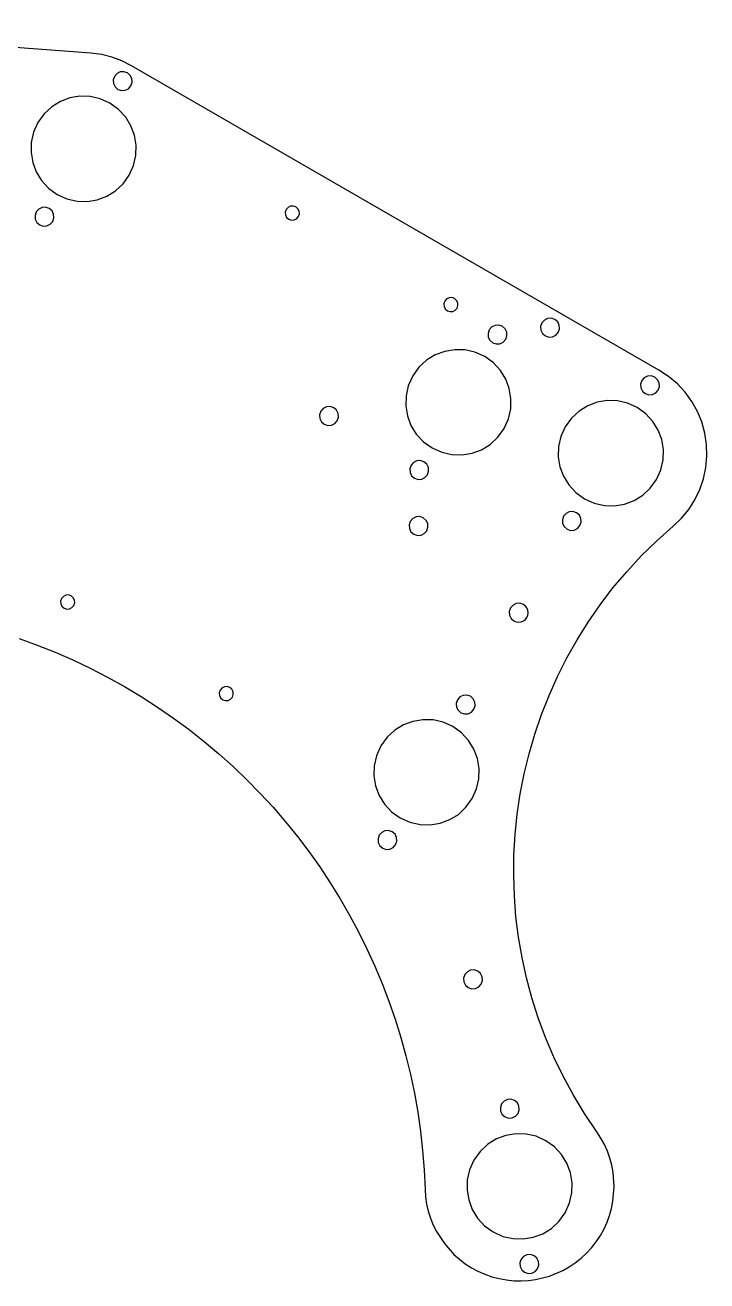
# Model space of a CAD drawing. Extents: x -1 to 358, y 181 to 530.
# Drawn here: x 174.6 to 357.6, y 181 to 518.4 of the extents above; entities that cross this region are included whole.
import ezdxf

# ---------------------------------------------------------------- set-up
doc = ezdxf.new("R2010")
doc.units = 0

msp = doc.modelspace()

# ---------------------------------------------------------------- linework, layer by layer
for p, q in [((192.183447, 510.815965), (90.888319, 518.350559)), ((195.057947, 510.438688), (192.183447, 510.815965)), ((197.863233, 509.743724), (195.057947, 510.438688)), ((200.573109, 508.739148), (197.863233, 509.743724)), ((203.161379, 507.433031), (200.573109, 508.739148)), ((344.752734, 425.685231), (203.161379, 507.433031)), ((198.570639, 504.584334), (198.247602, 503.623882)), ((198.247602, 503.623882), (198.315456, 502.647957)), ((199.240897, 505.344318), (198.570639, 504.584334)), ((200.119999, 505.773517), (199.240897, 505.344318)), ((201.095889, 505.841876), (200.119999, 505.773517)), ((202.056507, 505.519336), (201.095889, 505.841876)), ((202.816144, 504.848686), (202.056507, 505.519336)), ((202.056507, 505.519336), (202.056507, 505.519336)), ((203.244889, 503.969361), (202.816144, 504.848686)), ((202.989705, 502.032985), (203.312742, 502.993436)), ((203.312742, 502.993436), (203.244889, 503.969361)), ((198.315456, 502.647957), (198.7442, 501.768633)), ((198.7442, 501.768633), (199.503837, 501.097982)), ((199.503837, 501.097982), (200.464456, 500.775442)), ((200.464456, 500.775442), (201.440345, 500.843801)), ((201.440345, 500.843801), (202.319448, 501.273001)), ((202.319448, 501.273001), (202.989705, 502.032985)), ((181.733687, 496.397322), (179.691225, 494.508474)), ((184.065746, 497.82753), (181.733687, 496.397322)), ((186.609721, 498.778259), (184.065746, 497.82753)), ((189.287935, 499.228667), (186.609721, 498.778259)), ((192.022709, 499.157911), (189.287935, 499.228667)), ((194.736364, 498.545151), (192.022709, 499.157911)), ((197.351221, 497.369545), (194.736364, 498.545151)), ((199.676755, 495.692815), (197.351221, 497.369545)), ((197.351221, 497.369545), (197.351221, 497.369545)), ((179.691225, 494.508474), (178.016036, 492.18183)), ((201.564249, 493.649101), (199.676755, 495.692815)), ((202.992912, 491.316095), (201.564249, 493.649101)), ((176.838697, 489.567752), (176.224139, 486.854503)), ((178.016036, 492.18183), (176.838697, 489.567752)), ((203.941955, 488.77149), (202.992912, 491.316095)), ((176.224139, 486.854503), (176.151572, 484.119777)), ((204.390588, 486.092979), (203.941955, 488.77149)), ((204.31802, 483.358253), (204.390588, 486.092979)), ((176.151572, 484.119777), (176.600204, 481.441265)), ((203.703462, 480.645004), (204.31802, 483.358253)), ((176.600204, 481.441265), (177.549247, 478.896661)), ((202.526123, 478.030926), (203.703462, 480.645004)), ((177.549247, 478.896661), (178.97791, 476.563655)), ((178.97791, 476.563655), (180.865404, 474.519941)), ((198.808472, 473.815434), (200.850935, 475.704282)), ((200.850935, 475.704282), (202.526123, 478.030926)), ((180.865404, 474.519941), (183.190938, 472.843211)), ((183.190938, 472.843211), (185.805795, 471.667605)), ((193.932438, 471.434497), (196.476413, 472.385226)), ((196.476413, 472.385226), (198.808472, 473.815434)), ((178.224843, 468.93762), (177.555264, 468.178153)), ((179.103057, 469.366915), (178.224843, 468.93762)), ((180.078138, 469.435983), (179.103057, 469.366915)), ((181.03832, 469.114768), (180.078138, 469.435983)), ((181.79659, 468.443834), (181.03832, 469.114768)), ((181.03832, 469.114768), (181.03832, 469.114768)), ((185.805795, 471.667605), (188.51945, 471.054845)), ((188.51945, 471.054845), (191.254224, 470.984089)), ((191.254224, 470.984089), (193.932438, 471.434497)), ((245.159048, 469.37736), (244.658692, 468.810083)), ((245.815309, 469.697635), (245.159048, 469.37736)), ((246.54378, 469.748475), (245.815309, 469.697635)), ((247.260764, 469.507452), (246.54378, 469.748475)), ((247.827989, 469.007037), (247.260764, 469.507452)), ((247.260764, 469.507452), (247.260764, 469.507452)), ((248.148194, 468.350742), (247.827989, 469.007037)), ((177.555264, 468.178153), (177.232336, 467.218546)), ((177.232336, 467.218546), (177.299663, 466.243343)), ((177.299663, 466.243343), (177.727389, 465.364365)), ((181.299136, 464.870579), (181.968716, 465.630046)), ((182.224316, 467.564855), (181.79659, 468.443834)), ((181.968716, 465.630046), (182.291643, 466.589653)), ((182.291643, 466.589653), (182.224316, 467.564855)), ((244.658692, 468.810083), (244.417593, 468.093124)), ((244.417593, 468.093124), (244.468358, 467.364648)), ((244.468358, 467.364648), (244.788563, 466.708353)), ((244.788563, 466.708353), (245.355788, 466.207938)), ((245.355788, 466.207938), (246.072772, 465.966914)), ((246.072772, 465.966914), (246.801243, 466.017755)), ((246.801243, 466.017755), (247.457504, 466.33803)), ((247.457504, 466.33803), (247.95786, 466.905307)), ((247.95786, 466.905307), (248.198959, 467.622266)), ((248.198959, 467.622266), (248.148194, 468.350742)), ((177.727389, 465.364365), (178.48566, 464.69343)), ((178.48566, 464.69343), (179.445841, 464.372216)), ((179.445841, 464.372216), (180.420922, 464.441284)), ((180.420922, 464.441284), (181.299136, 464.870579)), ((287.257805, 444.215468), (287.016761, 443.498921)), ((287.016761, 443.498921), (287.067269, 442.770796)), ((287.067269, 442.770796), (287.386979, 442.114669)), ((287.75783, 444.782494), (287.257805, 444.215468)), ((287.386979, 442.114669), (287.953537, 441.614115)), ((288.413659, 445.102816), (287.75783, 444.782494)), ((289.141736, 445.154004), (288.413659, 445.102816)), ((289.858508, 444.913629), (289.141736, 445.154004)), ((290.425067, 444.413074), (289.858508, 444.913629)), ((289.858508, 444.913629), (289.858508, 444.913629)), ((290.054215, 441.745249), (290.55424, 442.312275)), ((290.744776, 443.756948), (290.425067, 444.413074)), ((290.55424, 442.312275), (290.795285, 443.028823)), ((290.795285, 443.028823), (290.744776, 443.756948)), ((287.953537, 441.614115), (288.670309, 441.373739)), ((288.670309, 441.373739), (289.398387, 441.424927)), ((289.398387, 441.424927), (290.054215, 441.745249)), ((313.993242, 439.09202), (313.322985, 438.332036)), ((314.872345, 439.52122), (313.993242, 439.09202)), ((315.848234, 439.589578), (314.872345, 439.52122)), ((316.808853, 439.267039), (315.848234, 439.589578)), ((317.56849, 438.596388), (316.808853, 439.267039)), ((316.808853, 439.267039), (316.808853, 439.267039)), ((317.997235, 437.717064), (317.56849, 438.596388)), ((299.201393, 436.500232), (298.878351, 435.539748)), ((298.878351, 435.539748), (298.946225, 434.563796)), ((299.871678, 437.260235), (299.201393, 436.500232)), ((300.750815, 437.689429), (299.871678, 437.260235)), ((301.726736, 437.757756), (300.750815, 437.689429)), ((302.687371, 437.435161), (301.726736, 437.757756)), ((303.447062, 436.764523), (302.687371, 437.435161)), ((302.687371, 437.435161), (302.687371, 437.435161)), ((303.875846, 435.885186), (303.447062, 436.764523)), ((303.94372, 434.909233), (303.875846, 435.885186)), ((313.322985, 438.332036), (312.999948, 437.371584)), ((312.999948, 437.371584), (313.067801, 436.39566)), ((313.067801, 436.39566), (313.496546, 435.516335)), ((313.496546, 435.516335), (314.256183, 434.845685)), ((317.071794, 435.020703), (317.742051, 435.780687)), ((317.742051, 435.780687), (318.065088, 436.741139)), ((318.065088, 436.741139), (317.997235, 437.717064)), ((298.946225, 434.563796), (299.375009, 433.684458)), ((299.375009, 433.684458), (300.1347, 433.01382)), ((300.1347, 433.01382), (301.095334, 432.691225)), ((301.095334, 432.691225), (302.071255, 432.759553)), ((302.071255, 432.759553), (302.950393, 433.188746)), ((302.950393, 433.188746), (303.620678, 433.948749)), ((303.620678, 433.948749), (303.94372, 434.909233)), ((314.256183, 434.845685), (315.216802, 434.523145)), ((315.216802, 434.523145), (316.192691, 434.591503)), ((316.192691, 434.591503), (317.071794, 435.020703)), ((284.69387, 429.746892), (282.361101, 428.316638)), ((287.238582, 430.697417), (284.69387, 429.746892)), ((289.9175, 431.147369), (287.238582, 430.697417)), ((292.652885, 431.075908), (289.9175, 431.147369)), ((295.367, 430.462192), (292.652885, 431.075908)), ((297.982106, 429.285378), (295.367, 430.462192)), ((300.308809, 427.609035), (297.982106, 429.285378)), ((297.982106, 429.285378), (297.982106, 429.285378)), ((280.318014, 426.427496), (278.642345, 424.100307)), ((282.361101, 428.316638), (280.318014, 426.427496)), ((302.197359, 425.565399), (300.308809, 427.609035)), ((303.626937, 423.232216), (302.197359, 425.565399)), ((347.355757, 423.964637), (344.752734, 425.685231)), ((278.642345, 424.100307), (277.464773, 421.485542)), ((304.576723, 420.687228), (303.626937, 423.232216)), ((340.164404, 422.835143), (339.84146, 421.875416)), ((339.84146, 421.875416), (339.90886, 420.90011)), ((340.83408, 423.594684), (340.164404, 422.835143)), ((341.71242, 424.023966), (340.83408, 423.594684)), ((342.687616, 424.092936), (341.71242, 424.023966)), ((343.647862, 423.771537), (342.687616, 424.092936)), ((344.406324, 423.100639), (343.647862, 423.771537)), ((343.647862, 423.771537), (343.647862, 423.771537)), ((344.834193, 422.22161), (344.406324, 423.100639)), ((344.901593, 421.246304), (344.834193, 422.22161)), ((349.707332, 421.96547), (347.355757, 423.964637)), ((351.789633, 419.715622), (349.707332, 421.96547)), ((276.85027, 418.771606), (276.778016, 416.036241)), ((277.464773, 421.485542), (276.85027, 418.771606)), ((305.025899, 418.00818), (304.576723, 420.687228)), ((339.90886, 420.90011), (340.336729, 420.02108)), ((340.336729, 420.02108), (341.095191, 419.350183)), ((341.095191, 419.350183), (342.055437, 419.028784)), ((342.055437, 419.028784), (343.030633, 419.097753)), ((343.030633, 419.097753), (343.908973, 419.527036)), ((343.908973, 419.527036), (344.578649, 420.286577)), ((344.578649, 420.286577), (344.901593, 421.246304)), ((353.584834, 417.242981), (351.789633, 419.715622)), ((254.630959, 415.360739), (253.961137, 414.601087)), ((255.509491, 415.789999), (254.630959, 415.360739)), ((256.484861, 415.858813), (255.509491, 415.789999)), ((257.445199, 415.537124), (256.484861, 415.858813)), ((258.203959, 414.866291), (257.445199, 415.537124)), ((257.445199, 415.537124), (257.445199, 415.537124)), ((276.778016, 416.036241), (277.227192, 413.357193)), ((304.339142, 412.55888), (304.953645, 415.272816)), ((304.953645, 415.272816), (305.025899, 418.00818)), ((325.652904, 416.085089), (323.319767, 414.654811)), ((328.197998, 417.035508), (325.652904, 416.085089)), ((330.87728, 417.485225), (328.197998, 417.035508)), ((333.612983, 417.413398), (330.87728, 417.485225)), ((336.327335, 416.799186), (333.612983, 417.413398)), ((338.94257, 415.621745), (336.327335, 416.799186)), ((341.26988, 413.945604), (338.94257, 415.621745)), ((338.94257, 415.621745), (338.94257, 415.621745)), ((355.075108, 414.575439), (353.584834, 417.242981)), ((253.961137, 414.601087), (253.638171, 413.641178)), ((253.638171, 413.641178), (253.705686, 412.665718)), ((253.705686, 412.665718), (254.133777, 411.786615)), ((254.133777, 411.786615), (254.892537, 411.115783)), ((257.706776, 411.292168), (258.376598, 412.05182)), ((258.632049, 413.987189), (258.203959, 414.866291)), ((258.376598, 412.05182), (258.699565, 413.011728)), ((258.699565, 413.011728), (258.632049, 413.987189)), ((277.227192, 413.357193), (278.176978, 410.812206)), ((303.161569, 409.944115), (304.339142, 412.55888)), ((321.276355, 412.765515), (319.600438, 410.438044)), ((323.319767, 414.654811), (321.276355, 412.765515)), ((343.158979, 411.90201), (341.26988, 413.945604)), ((344.589032, 409.568735), (343.158979, 411.90201)), ((356.242628, 411.740885), (355.075108, 414.575439)), ((357.069567, 408.76721), (356.242628, 411.740885)), ((254.892537, 411.115783), (255.852874, 410.794094)), ((255.852874, 410.794094), (256.828244, 410.862908)), ((256.828244, 410.862908), (257.706776, 411.292168)), ((278.176978, 410.812206), (279.606556, 408.479022)), ((279.606556, 408.479022), (281.495106, 406.435387)), ((301.485901, 407.616926), (303.161569, 409.944115)), ((319.600438, 410.438044), (318.422746, 407.822923)), ((345.539205, 407.023549), (344.589032, 409.568735)), ((357.538099, 405.682303), (357.069567, 408.76721)), ((281.495106, 406.435387), (283.821809, 404.759044)), ((297.110044, 404.297529), (299.442813, 405.727784)), ((299.442813, 405.727784), (301.485901, 407.616926)), ((317.808271, 405.108629), (317.736181, 402.372934)), ((318.422746, 407.822923), (317.808271, 405.108629)), ((345.988663, 404.344223), (345.539205, 407.023549)), ((357.631031, 402.563403), (357.538099, 405.682303)), ((283.821809, 404.759044), (286.436915, 403.58223)), ((286.436915, 403.58223), (289.15103, 402.968514)), ((289.15103, 402.968514), (291.886415, 402.897052)), ((291.886415, 402.897052), (294.565332, 403.347005)), ((294.565332, 403.347005), (297.110044, 404.297529)), ((317.736181, 402.372934), (318.185639, 399.693608)), ((345.302098, 398.894235), (345.916573, 401.608528)), ((345.916573, 401.608528), (345.988663, 404.344223)), ((357.35141, 399.48958), (357.631031, 402.563403)), ((278.184516, 400.094921), (277.861524, 399.13483)), ((277.861524, 399.13483), (277.929152, 398.159212)), ((277.929152, 398.159212), (278.357463, 397.280035)), ((278.854486, 400.854684), (278.184516, 400.094921)), ((279.733211, 401.283922), (278.854486, 400.854684)), ((280.708756, 401.35258), (279.733211, 401.283922)), ((281.669188, 401.030601), (280.708756, 401.35258)), ((282.428243, 400.35983), (281.669188, 401.030601)), ((281.669188, 401.030601), (281.669188, 401.030601)), ((282.856554, 399.480652), (282.428243, 400.35983)), ((282.60119, 397.544944), (282.924182, 398.505035)), ((282.924182, 398.505035), (282.856554, 399.480652)), ((318.185639, 399.693608), (319.135812, 397.148422)), ((344.124406, 396.279113), (345.302098, 398.894235)), ((356.711765, 396.491472), (357.35141, 399.48958)), ((278.357463, 397.280035), (279.116518, 396.609263)), ((279.116518, 396.609263), (280.076949, 396.287285)), ((280.076949, 396.287285), (281.052495, 396.355943)), ((281.052495, 396.355943), (281.93122, 396.785181)), ((281.93122, 396.785181), (282.60119, 397.544944)), ((319.135812, 397.148422), (320.565865, 394.815147)), ((320.565865, 394.815147), (322.454964, 392.771553)), ((342.448489, 393.951642), (344.124406, 396.279113)), ((355.724626, 393.599716), (356.711765, 396.491472)), ((322.454964, 392.771553), (324.782274, 391.095412)), ((338.07194, 390.632068), (340.405077, 392.062346)), ((340.405077, 392.062346), (342.448489, 393.951642)), ((354.402523, 390.844949), (355.724626, 393.599716)), ((324.782274, 391.095412), (327.397509, 389.917971)), ((327.397509, 389.917971), (330.111861, 389.303759)), ((330.111861, 389.303759), (332.847564, 389.231932)), ((332.847564, 389.231932), (335.526846, 389.681649)), ((335.526846, 389.681649), (338.07194, 390.632068)), ((350.803541, 385.868934), (352.757985, 388.25781)), ((352.757985, 388.25781), (354.402523, 390.844949)), ((278.001504, 385.044768), (277.678512, 384.084677)), ((278.671474, 385.804531), (278.001504, 385.044768)), ((279.550199, 386.233769), (278.671474, 385.804531)), ((280.525744, 386.302427), (279.550199, 386.233769)), ((281.486176, 385.980448), (280.525744, 386.302427)), ((282.245231, 385.309677), (281.486176, 385.980448)), ((281.486176, 385.980448), (281.486176, 385.980448)), ((282.673542, 384.430499), (282.245231, 385.309677)), ((319.148202, 386.429423), (318.825339, 385.470298)), ((318.825339, 385.470298), (318.892368, 384.495506)), ((319.817393, 387.188598), (319.148202, 386.429423)), ((320.6951, 387.617949), (319.817393, 387.188598)), ((321.66972, 387.687424), (320.6951, 387.617949)), ((322.629653, 387.366969), (321.66972, 387.687424)), ((323.387145, 386.695875), (322.629653, 387.366969)), ((322.629653, 387.366969), (322.629653, 387.366969)), ((323.814293, 385.817094), (323.387145, 386.695875)), ((323.55846, 383.883177), (323.881323, 384.842303)), ((323.881323, 384.842303), (323.814293, 385.817094)), ((348.551722, 383.708961), (350.803541, 385.868934)), ((277.678512, 384.084677), (277.74614, 383.109059)), ((277.74614, 383.109059), (278.174451, 382.229882)), ((278.174451, 382.229882), (278.933506, 381.55911)), ((278.933506, 381.55911), (279.893937, 381.237132)), ((279.893937, 381.237132), (280.869483, 381.30579)), ((280.869483, 381.30579), (281.748208, 381.735028)), ((281.748208, 381.735028), (282.418178, 382.494791)), ((282.418178, 382.494791), (282.74117, 383.454882)), ((282.74117, 383.454882), (282.673542, 384.430499)), ((318.892368, 384.495506), (319.319516, 383.616725)), ((319.319516, 383.616725), (320.077009, 382.945631)), ((320.077009, 382.945631), (321.036942, 382.625176)), ((321.036942, 382.625176), (322.011562, 382.694651)), ((322.011562, 382.694651), (322.889268, 383.124002)), ((322.889268, 383.124002), (323.55846, 383.883177)), ((344.172193, 379.805884), (348.551722, 383.708961)), ((340.022586, 375.736751), (344.172193, 379.805884)), ((336.104036, 371.510559), (340.022586, 375.736751)), ((332.417675, 367.136306), (336.104036, 371.510559)), ((184.83713, 364.890807), (184.337463, 364.324055)), ((185.492487, 365.211179), (184.83713, 364.890807)), ((186.220136, 365.262743), (185.492487, 365.211179)), ((186.936676, 365.02307), (186.220136, 365.262743)), ((187.502509, 364.522364), (186.936676, 365.02307)), ((186.936676, 365.02307), (186.936676, 365.02307)), ((187.821678, 363.866419), (187.502509, 364.522364)), ((328.964637, 362.62299), (332.417675, 367.136306)), ((184.337463, 364.324055), (184.096475, 363.607956)), ((184.096475, 363.607956), (184.146704, 362.880214)), ((184.146704, 362.880214), (184.465872, 362.224269)), ((184.465872, 362.224269), (185.031705, 361.723564)), ((185.031705, 361.723564), (185.748246, 361.483891)), ((185.748246, 361.483891), (186.475894, 361.535455)), ((186.475894, 361.535455), (187.131252, 361.855827)), ((187.131252, 361.855827), (187.630918, 362.422578)), ((187.630918, 362.422578), (187.871906, 363.138677)), ((187.871906, 363.138677), (187.821678, 363.866419)), ((304.902364, 361.76772), (304.579283, 360.806925)), ((305.572897, 362.527913), (304.902364, 361.76772)), ((306.452361, 362.957072), (305.572897, 362.527913)), ((307.428578, 363.025139), (306.452361, 362.957072)), ((308.389372, 362.702058), (307.428578, 363.025139)), ((308.921995, 362.292516), (308.389372, 362.702058)), ((308.389372, 362.702058), (308.389372, 362.702058)), ((309.323712, 361.767716), (308.921995, 362.292516)), ((309.577342, 361.157418), (309.323712, 361.767716)), ((309.665704, 360.491382), (309.577342, 361.157418)), ((325.746055, 357.979606), (328.964637, 362.62299)), ((304.579283, 360.806925), (304.64735, 359.830708)), ((304.64735, 359.830708), (305.076509, 358.951245)), ((305.076509, 358.951245), (305.836702, 358.280712)), ((305.836702, 358.280712), (306.457687, 358.024217)), ((306.457687, 358.024217), (307.113035, 357.938718)), ((307.113035, 357.938718), (307.768384, 358.024216)), ((307.768384, 358.024216), (308.389369, 358.280709)), ((308.389369, 358.280709), (308.921992, 358.69025)), ((308.921992, 358.69025), (309.32371, 359.215049)), ((309.32371, 359.215049), (309.577341, 359.825347)), ((309.577341, 359.825347), (309.665704, 360.491382)), ((322.763061, 353.215152), (325.746055, 357.979606)), ((172.980726, 353.548359), (177.821952, 351.798633)), ((177.821952, 351.798633), (182.617976, 349.889848)), ((320.016789, 348.338627), (322.763061, 353.215152)), ((182.617976, 349.889848), (187.364907, 347.82206)), ((187.364907, 347.82206), (192.058852, 345.59533)), ((317.508372, 343.359025), (320.016789, 348.338627)), ((192.058852, 345.59533), (196.695921, 343.209714)), ((196.695921, 343.209714), (201.272221, 340.665271)), ((315.238944, 338.285346), (317.508372, 343.359025)), ((201.272221, 340.665271), (205.763923, 337.9743)), ((205.763923, 337.9743), (210.148461, 335.151289)), ((226.935215, 339.730232), (226.694227, 339.014133)), ((226.694227, 339.014133), (226.744455, 338.286391)), ((226.744455, 338.286391), (227.063624, 337.630446)), ((227.434882, 340.296983), (226.935215, 339.730232)), ((227.063624, 337.630446), (227.629457, 337.12974)), ((228.090239, 340.617355), (227.434882, 340.296983)), ((228.817888, 340.668919), (228.090239, 340.617355)), ((229.534428, 340.429246), (228.817888, 340.668919)), ((230.100261, 339.92854), (229.534428, 340.429246)), ((229.534428, 340.429246), (229.534428, 340.429246)), ((229.729004, 337.262003), (230.22867, 337.828755)), ((230.41943, 339.272596), (230.100261, 339.92854)), ((230.22867, 337.828755), (230.469658, 338.544854)), ((230.469658, 338.544854), (230.41943, 339.272596)), ((291.336494, 337.85908), (290.667204, 337.09983)), ((292.21433, 338.288418), (291.336494, 337.85908)), ((293.189068, 338.35779), (292.21433, 338.288418)), ((294.149065, 338.037141), (293.189068, 338.35779)), ((294.906758, 337.366088), (294.149065, 338.037141)), ((294.149065, 338.037141), (294.149065, 338.037141)), ((295.334055, 336.487257), (294.906758, 337.366088)), ((313.209637, 333.126586), (315.238944, 338.285346)), ((210.148461, 335.151289), (214.423839, 332.199578)), ((227.629457, 337.12974), (228.345998, 336.890067)), ((228.345998, 336.890067), (229.073646, 336.941631)), ((229.073646, 336.941631), (229.729004, 337.262003)), ((290.667204, 337.09983), (290.344325, 336.140581)), ((290.344325, 336.140581), (290.411432, 335.165684)), ((290.411432, 335.165684), (290.838729, 334.286853)), ((290.838729, 334.286853), (291.596422, 333.6158)), ((294.408993, 333.793861), (295.078283, 334.553111)), ((295.078283, 334.553111), (295.401162, 335.51236)), ((295.401162, 335.51236), (295.334055, 336.487257)), ((214.423839, 332.199578), (218.588061, 329.122509)), ((278.700689, 331.298724), (276.156127, 330.348159)), ((281.379464, 331.748769), (278.700689, 331.298724)), ((284.114724, 331.677451), (281.379464, 331.748769)), ((286.828745, 331.063929), (284.114724, 331.677451)), ((289.443801, 329.88736), (286.828745, 331.063929)), ((291.596422, 333.6158), (292.556419, 333.295151)), ((292.556419, 333.295151), (293.531157, 333.364523)), ((293.531157, 333.364523), (294.408993, 333.793861)), ((311.421584, 327.891742), (313.209637, 333.126586)), ((218.588061, 329.122509), (222.639129, 325.923423)), ((273.823503, 328.917914), (271.780542, 327.028832)), ((276.156127, 330.348159), (273.823503, 328.917914)), ((291.770265, 328.210938), (289.443801, 329.88736)), ((289.443801, 329.88736), (289.443801, 329.88736)), ((293.6586, 326.167287), (291.770265, 328.210938)), ((309.875919, 322.589812), (311.421584, 327.891742)), ((222.639129, 325.923423), (226.575049, 322.605661)), ((270.104971, 324.701754), (268.927446, 322.087129)), ((271.780542, 327.028832), (270.104971, 324.701754)), ((295.087992, 323.834139), (293.6586, 326.167287)), ((226.575049, 322.605661), (230.393823, 319.172565)), ((268.927446, 322.087129), (268.312931, 319.373333)), ((296.037627, 321.289229), (295.087992, 323.834139)), ((296.486692, 318.610291), (296.037627, 321.289229)), ((308.573774, 317.229792), (309.875919, 322.589812)), ((230.393823, 319.172565), (234.093455, 315.627476)), ((268.312931, 319.373333), (268.240613, 316.638099)), ((296.414373, 315.875056), (296.486692, 318.610291)), ((307.516283, 311.820681), (308.573774, 317.229792)), ((234.093455, 315.627476), (237.671948, 311.973736)), ((268.240613, 316.638099), (268.689678, 313.95916)), ((268.689678, 313.95916), (269.639313, 311.41425)), ((295.799858, 313.16126), (296.414373, 315.875056)), ((237.671948, 311.973736), (241.127307, 308.214685)), ((269.639313, 311.41425), (271.068704, 309.081103)), ((292.946762, 308.219558), (294.622334, 310.546635)), ((294.622334, 310.546635), (295.799858, 313.16126)), ((306.704579, 306.371474), (307.516283, 311.820681)), ((241.127307, 308.214685), (244.457534, 304.353665)), ((271.068704, 309.081103), (272.957039, 307.037451)), ((272.957039, 307.037451), (275.283504, 305.361029)), ((290.903802, 306.330475), (292.946762, 308.219558)), ((244.457534, 304.353665), (247.660634, 300.394017)), ((275.283504, 305.361029), (277.898559, 304.184461)), ((277.898559, 304.184461), (280.61258, 303.570938)), ((283.347841, 303.49962), (286.026615, 303.949665)), ((286.026615, 303.949665), (288.571177, 304.900231)), ((288.571177, 304.900231), (290.903802, 306.330475)), ((306.139796, 300.89117), (306.704579, 306.371474)), ((247.660634, 300.394017), (250.734611, 296.339082)), ((269.649021, 300.695268), (269.326143, 299.736019)), ((270.318312, 301.454518), (269.649021, 300.695268)), ((271.196148, 301.883856), (270.318312, 301.454518)), ((272.170886, 301.953227), (271.196148, 301.883856)), ((273.130883, 301.632579), (272.170886, 301.953227)), ((273.888576, 300.961526), (273.130883, 301.632579)), ((273.130883, 301.632579), (273.130883, 301.632579)), ((274.315873, 300.082695), (273.888576, 300.961526)), ((280.61258, 303.570938), (283.347841, 303.49962)), ((305.823065, 295.388765), (306.139796, 300.89117)), ((269.326143, 299.736019), (269.393249, 298.761122)), ((269.393249, 298.761122), (269.820546, 297.88229)), ((269.820546, 297.88229), (270.578239, 297.211238)), ((270.578239, 297.211238), (271.538236, 296.890589)), ((271.538236, 296.890589), (272.512974, 296.95996)), ((272.512974, 296.95996), (273.39081, 297.389298)), ((273.39081, 297.389298), (274.060101, 298.148548)), ((274.060101, 298.148548), (274.382979, 299.107798)), ((274.382979, 299.107798), (274.315873, 300.082695)), ((250.734611, 296.339082), (253.677466, 292.192202)), ((305.755521, 289.873257), (305.823065, 295.388765)), ((253.677466, 292.192202), (256.487205, 287.956719)), ((256.487205, 287.956719), (259.161831, 283.635972)), ((305.938296, 284.353643), (305.755521, 289.873257)), ((259.161831, 283.635972), (261.699348, 279.233305)), ((306.372524, 278.83892), (305.938296, 284.353643)), ((261.699348, 279.233305), (264.097759, 274.752057)), ((307.059338, 273.338085), (306.372524, 278.83892)), ((264.097759, 274.752057), (266.355067, 270.19557)), ((307.99987, 267.860136), (307.059338, 273.338085)), ((266.355067, 270.19557), (268.469277, 265.567186)), ((309.195255, 262.41407), (307.99987, 267.860136)), ((268.469277, 265.567186), (270.438392, 260.870246)), ((292.641984, 263.285481), (292.318942, 262.324997)), ((293.312268, 264.045484), (292.641984, 263.285481)), ((294.191406, 264.474678), (293.312268, 264.045484)), ((295.167327, 264.543005), (294.191406, 264.474678)), ((296.127961, 264.22041), (295.167327, 264.543005)), ((296.887652, 263.549772), (296.127961, 264.22041)), ((296.127961, 264.22041), (296.127961, 264.22041)), ((297.316437, 262.670435), (296.887652, 263.549772)), ((270.438392, 260.870246), (272.260415, 256.108091)), ((292.318942, 262.324997), (292.386815, 261.349045)), ((292.386815, 261.349045), (292.8156, 260.469707)), ((292.8156, 260.469707), (293.575291, 259.799069)), ((293.575291, 259.799069), (294.535925, 259.476474)), ((295.511846, 259.544802), (296.390984, 259.973995)), ((296.390984, 259.973995), (297.061268, 260.733998)), ((297.061268, 260.733998), (297.38431, 261.694482)), ((297.38431, 261.694482), (297.316437, 262.670435)), ((310.646624, 257.008884), (309.195255, 262.41407)), ((294.535925, 259.476474), (295.511846, 259.544802)), ((312.355112, 251.653574), (310.646624, 257.008884)), ((272.260415, 256.108091), (273.933351, 251.284062)), ((273.933351, 251.284062), (275.455202, 246.4015)), ((314.321851, 246.357139), (312.355112, 251.653574)), ((275.455202, 246.4015), (276.823973, 241.463748)), ((316.547975, 241.128576), (314.321851, 246.357139)), ((276.823973, 241.463748), (278.037667, 236.474146)), ((319.034616, 235.976881), (316.547975, 241.128576)), ((278.037667, 236.474146), (279.094288, 231.436036)), ((321.782908, 230.911053), (319.034616, 235.976881)), ((279.094288, 231.436036), (279.991839, 226.352758)), ((304.054796, 229.713896), (303.175658, 229.284702)), ((305.030717, 229.782223), (304.054796, 229.713896)), ((305.991351, 229.459628), (305.030717, 229.782223)), ((306.751042, 228.78899), (305.991351, 229.459628)), ((305.991351, 229.459628), (305.991351, 229.459628)), ((324.793984, 225.940087), (321.782908, 230.911053)), ((279.991839, 226.352758), (280.728324, 221.227655)), ((302.505373, 228.524699), (302.182331, 227.564215)), ((302.182331, 227.564215), (302.250205, 226.588262)), ((302.250205, 226.588262), (302.678989, 225.708925)), ((303.175658, 229.284702), (302.505373, 228.524699)), ((307.179826, 227.909652), (306.751042, 228.78899)), ((306.924658, 225.973216), (307.2477, 226.9337)), ((307.2477, 226.9337), (307.179826, 227.909652)), ((302.678989, 225.708925), (303.43868, 225.038287)), ((303.43868, 225.038287), (304.399315, 224.715692)), ((304.399315, 224.715692), (305.375236, 224.784019)), ((305.375236, 224.784019), (306.254373, 225.213213)), ((306.254373, 225.213213), (306.924658, 225.973216)), ((328.068976, 221.072982), (324.793984, 225.940087)), ((280.728324, 221.227655), (281.301747, 216.064067)), ((303.67835, 220.067032), (301.134404, 219.116294)), ((306.356537, 220.517458), (303.67835, 220.067032)), ((309.091288, 220.446731), (306.356537, 220.517458)), ((311.804926, 219.834009), (309.091288, 220.446731)), ((314.419775, 218.65845), (311.804926, 219.834009)), ((329.172675, 219.375397), (328.068976, 221.072982)), ((330.127722, 217.616079), (329.172675, 219.375397)), ((281.301747, 216.064067), (281.71011, 210.865335)), ((298.802373, 217.686086), (296.759935, 215.797249)), ((301.134404, 219.116294), (298.802373, 217.686086)), ((316.745265, 216.981707), (314.419775, 218.65845)), ((314.419775, 218.65845), (314.419775, 218.65845)), ((318.632719, 214.937991), (316.745265, 216.981707)), ((330.934165, 215.803957), (330.127722, 217.616079)), ((295.084766, 213.470624), (293.907438, 210.856572)), ((296.759935, 215.797249), (295.084766, 213.470624)), ((320.061349, 212.604993), (318.632719, 214.937991)), ((321.010365, 210.060403), (320.061349, 212.604993)), ((331.59205, 213.947961), (330.934165, 215.803957)), ((332.101422, 212.057017), (331.59205, 213.947961)), ((281.71011, 210.865335), (281.951419, 205.634802)), ((293.907438, 210.856572), (293.292879, 208.143349)), ((321.458978, 207.381912), (321.010365, 210.060403)), ((332.462328, 210.140056), (332.101422, 212.057017)), ((332.738928, 206.263793), (332.462328, 210.140056)), ((293.292879, 208.143349), (293.220301, 205.408647)), ((321.3864, 204.64721), (321.458978, 207.381912)), ((332.422218, 202.390601), (332.738928, 206.263793)), ((281.951419, 205.634802), (282.092186, 203.614869)), ((282.092186, 203.614869), (282.388811, 201.635139)), ((293.220301, 205.408647), (293.668914, 202.730156)), ((293.668914, 202.730156), (294.61793, 200.185566)), ((320.771841, 201.933987), (321.3864, 204.64721)), ((282.388811, 201.635139), (282.835881, 199.702715)), ((282.835881, 199.702715), (283.427985, 197.824698)), ((294.61793, 200.185566), (296.04656, 197.852568)), ((317.919343, 196.99331), (319.594513, 199.319935)), ((319.594513, 199.319935), (320.771841, 201.933987)), ((331.512569, 198.591908), (332.041488, 200.477478)), ((332.041488, 200.477478), (332.422218, 202.390601)), ((283.427985, 197.824698), (284.159709, 196.008188)), ((284.159709, 196.008188), (285.025641, 194.260288)), ((296.04656, 197.852568), (297.934014, 195.808852)), ((297.934014, 195.808852), (300.259504, 194.132109)), ((315.876905, 195.104473), (317.919343, 196.99331)), ((330.010349, 194.939144), (330.835507, 196.742821)), ((330.835507, 196.742821), (331.512569, 198.591908)), ((285.025641, 194.260288), (287.138481, 190.998719)), ((300.259504, 194.132109), (302.874353, 192.95655)), ((302.874353, 192.95655), (305.587991, 192.343828)), ((305.587991, 192.343828), (308.322741, 192.273101)), ((308.322741, 192.273101), (311.000928, 192.723527)), ((311.000928, 192.723527), (313.544875, 193.674265)), ((313.544875, 193.674265), (315.876905, 195.104473)), ((327.91593, 191.503738), (329.037142, 193.189807)), ((329.037142, 193.189807), (330.010349, 194.939144)), ((287.138481, 190.998719), (289.723206, 188.096803)), ((325.30718, 188.440564), (326.664732, 189.911742)), ((326.664732, 189.911742), (327.91593, 191.503738)), ((289.723206, 188.096803), (291.178995, 186.798468)), ((291.178995, 186.798468), (292.736518, 185.61135)), ((292.736518, 185.61135), (294.390363, 184.54255)), ((307.754594, 186.81737), (307.431552, 185.856885)), ((307.431552, 185.856885), (307.499426, 184.880933)), ((308.424879, 187.577372), (307.754594, 186.81737)), ((309.304017, 188.006566), (308.424879, 187.577372)), ((310.279937, 188.074894), (309.304017, 188.006566)), ((311.240572, 187.752298), (310.279937, 188.074894)), ((312.000263, 187.08166), (311.240572, 187.752298)), ((311.240572, 187.752298), (311.240572, 187.752298)), ((312.429047, 186.202323), (312.000263, 187.08166)), ((312.496921, 185.22637), (312.429047, 186.202323)), ((320.681066, 184.780273), (322.30688, 185.871995)), ((322.30688, 185.871995), (323.85174, 187.093036)), ((323.85174, 187.093036), (325.30718, 188.440564)), ((294.390363, 184.54255), (296.135118, 183.59917)), ((296.135118, 183.59917), (297.965369, 182.788311)), ((297.965369, 182.788311), (299.875706, 182.117074)), ((307.499426, 184.880933), (307.92821, 184.001596)), ((307.92821, 184.001596), (308.687901, 183.330958)), ((308.687901, 183.330958), (309.648536, 183.008362)), ((309.648536, 183.008362), (310.624456, 183.07669)), ((310.624456, 183.07669), (311.503594, 183.505883)), ((311.503594, 183.505883), (312.173879, 184.265886)), ((311.634033, 181.360665), (315.402572, 182.30937)), ((312.173879, 184.265886), (312.496921, 185.22637)), ((315.402572, 182.30937), (318.982766, 183.820705)), ((318.982766, 183.820705), (320.681066, 184.780273)), ((299.875706, 182.117074), (301.833195, 181.599209)), ((301.833195, 181.599209), (303.802865, 181.241842)), ((303.802865, 181.241842), (305.776252, 181.042138)), ((305.776252, 181.042138), (307.744886, 180.997264)), ((307.744886, 180.997264), (309.700303, 181.104384)), ((309.700303, 181.104384), (311.634033, 181.360665))]:
    msp.add_line(p, q)

doc.saveas('drawing.dxf')
